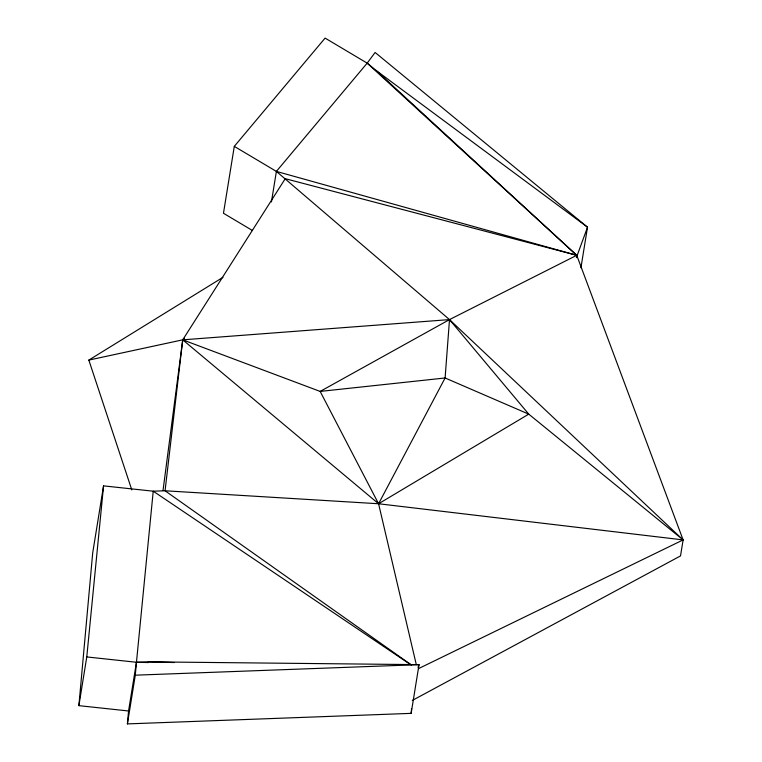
<?xml version="1.0" encoding="UTF-8"?>
<svg xmlns="http://www.w3.org/2000/svg" width="762" height="762" viewBox="0 0 762 762"><rect width="100%" height="100%" fill="white"/><g stroke="black" fill="none" stroke-linecap="round" stroke-linejoin="round"><path stroke-width="1.14" d="M580.93 267.776L587.512 227.181L376.047 70.409L367.179 63.141L325.098 38.1L234.296 146.371L276.387 171.402L449.504 319.602L445.103 377.981L378.581 503.758L416.281 664.559M128.559 710.984L78.886 705.65L86.773 656.939L136.455 662.264L148.285 661.835L419.033 664.645L411.147 713.365L127.406 723.9L128.559 710.984L136.455 662.264L153.229 491.195L165.059 490.776L378.581 503.758L683.114 539.906L680.523 555.908L412.299 700.449M127.406 723.9L135.293 675.18L136.455 662.264L148.304 662.559M411.147 713.365L411.566 708.67M78.886 705.65L92.716 552.764L103.556 485.87L153.229 491.195L410.461 664.531M86.773 656.939L103.556 485.87M163.011 490.557L182.728 339.833L285.255 178.679L576.748 255.308L683.114 539.906L418.433 668.665M234.296 146.371L223.466 213.265L252.527 230.553M271.443 201.92L276.387 171.402L367.179 63.141L375.114 52.464L587.512 227.181L576.377 257.623M418.033 667.369L419.033 664.645L135.293 675.18M184.375 338.137L182.728 339.833L88.83 360.093L131.807 489.928M88.83 360.093L222.98 277.32M378.581 503.758L320.154 391.42L449.504 319.602L528.742 414.137L445.103 377.981L320.154 391.42L182.728 339.833L378.581 503.758L528.742 414.137L683.114 539.906L449.504 319.602L182.728 339.833L165.059 490.776L411.537 665.064M449.504 319.602L576.748 255.308L376.047 70.409M148.285 661.835L174.365 662.549M276.387 171.402L576.748 255.308L367.179 63.141"/></g></svg>
